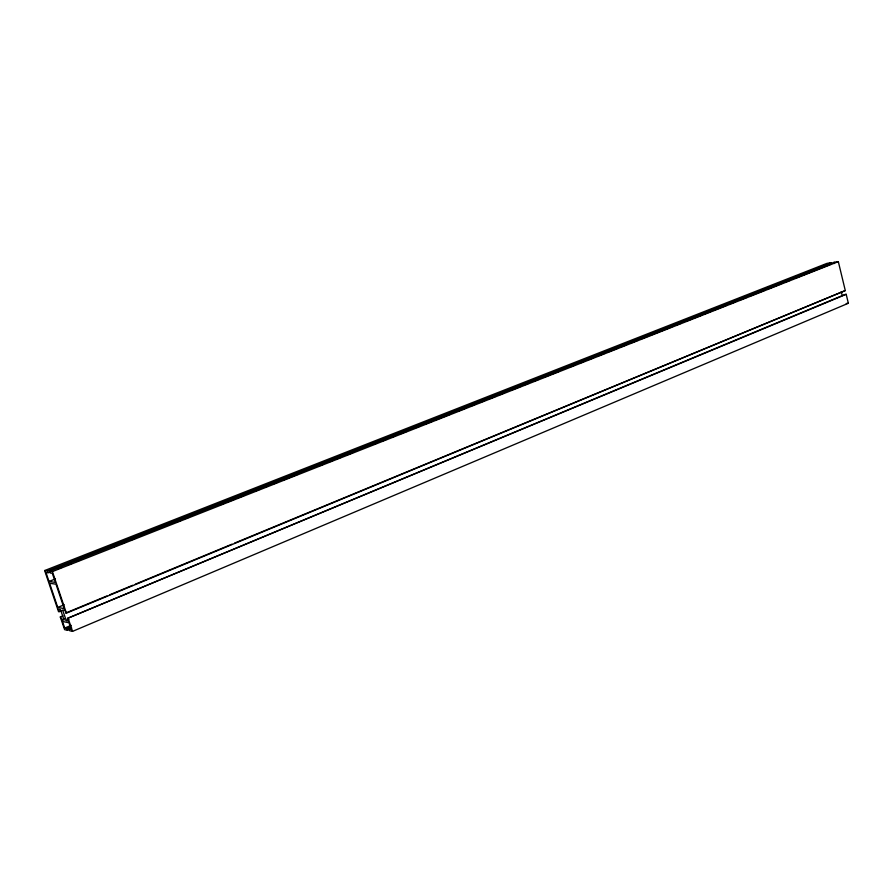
<?xml version="1.0" encoding="UTF-8"?>
<svg xmlns="http://www.w3.org/2000/svg" width="893" height="893" viewBox="0 0 893 893"><rect width="100%" height="100%" fill="white"/><g stroke="black" fill="none" stroke-linecap="round" stroke-linejoin="round"><path stroke-width="1.34" d="M71.607 627.879L69.04 628.962L69.643 630.737L72.556 631.362L848.35 303.263L846.196 294.31L845.158 294.444L67.5 618.369L68.393 620.992L66.205 620.557L62.644 609.986L64.809 610.388L66.417 613.156L845.291 290.571L838.326 261.638L834.162 262.274L49.573 571.196L50.175 572.993L52.319 573.284L55.388 582.403L49.003 581.466L45.945 572.435L48.066 572.714L50.655 571.687M69.04 628.962L71.228 629.431L68.984 622.778L62.499 621.461L64.72 628.047L71.15 625.346M64.72 628.047L66.886 628.505L70.737 626.886M62.901 615.891L60.322 616.963L64.609 629.665L67.477 630.279L71.34 628.65M67.5 618.369L846.196 294.31M66.205 620.557L68.783 619.485M60.322 616.963L61.907 619.697L64.475 618.626M795.071 278.303L831.383 263.993L831.082 262.743L826.963 263.368L44.65 570.549L58.525 611.66L61.818 610.734M65.702 613.011L106.948 595.944M109.526 594.872L132.722 585.272M135.301 584.201L231.979 544.172M234.558 543.111L845.291 290.571M57.755 607.419L64.207 608.602L55.991 584.201L49.595 583.252L57.755 607.419L64.207 604.773M49.003 581.466L55.478 578.887M44.65 570.549L47.463 570.917L831.082 262.743M58.436 568.629L62.331 567.088M67.511 565.046L71.407 563.516M76.597 561.474L80.482 559.933M112.909 547.152L116.793 545.623M121.984 543.58L125.88 542.051M131.059 539.997L134.955 538.468M176.457 522.115L180.341 520.574M185.532 518.532L189.428 517.002M219.254 505.248L223.138 503.708M228.329 501.665L234.814 499.109M237.404 498.093L243.889 495.537M255.565 490.938L259.45 489.397M264.641 487.355L268.536 485.825M273.716 483.772L277.611 482.242M282.802 480.2L289.287 477.643M291.877 476.616L298.362 474.06M319.114 465.889L322.998 464.349M328.189 462.306L332.084 460.777M337.264 458.734L341.159 457.194M346.35 455.151L352.824 452.595M373.575 444.424L377.471 442.883M382.662 440.841L386.546 439.311M391.737 437.269L395.621 435.728M400.812 433.685L407.297 431.129M416.372 427.557L420.268 426.017M425.459 423.974L431.944 421.418M434.534 420.391L441.019 417.846M443.609 416.819L450.094 414.263M457.875 411.193L465.655 408.123M470.845 406.081L474.741 404.551M479.921 402.509L483.816 400.968M489.007 398.925L495.481 396.369M498.082 395.353L504.567 392.797M512.348 389.728L520.128 386.658M525.318 384.615L529.203 383.086M534.394 381.043L538.278 379.503M543.469 377.46L549.954 374.904M552.544 373.888L559.029 371.332M570.705 366.722L574.601 365.192M579.78 363.15L583.676 361.62M588.867 359.566L592.751 358.037M597.942 355.994L604.427 353.438M607.017 352.411L617.398 348.326M621.282 346.797L626.473 344.743M631.664 342.7L638.149 340.144M640.739 339.128L647.224 336.572M649.814 335.545L671.86 326.86M675.755 325.32L680.946 323.277M686.125 321.234L692.611 318.678M695.212 317.662L701.686 315.106M704.287 314.079L710.772 311.523M713.362 310.507L726.333 305.395M730.217 303.854L735.408 301.812M740.598 299.769L747.084 297.213M749.673 296.186L756.159 293.63M758.749 292.614L765.234 290.058M767.835 289.031L780.806 283.918M784.69 282.389L789.881 280.346M49.573 571.196L52.419 571.576L838.326 261.638M846.263 303.52L848.35 303.263M61.907 619.697L64.062 620.133L60.501 609.584L58.358 609.193L59.239 611.794M47.463 570.917L48.066 572.714M66.886 628.505L67.477 630.279M52.419 571.576L66.417 613.156M68.225 618.514L72.556 631.362M834.162 262.274L834.464 263.524M841.273 291.743L842.166 295.438"/></g></svg>
